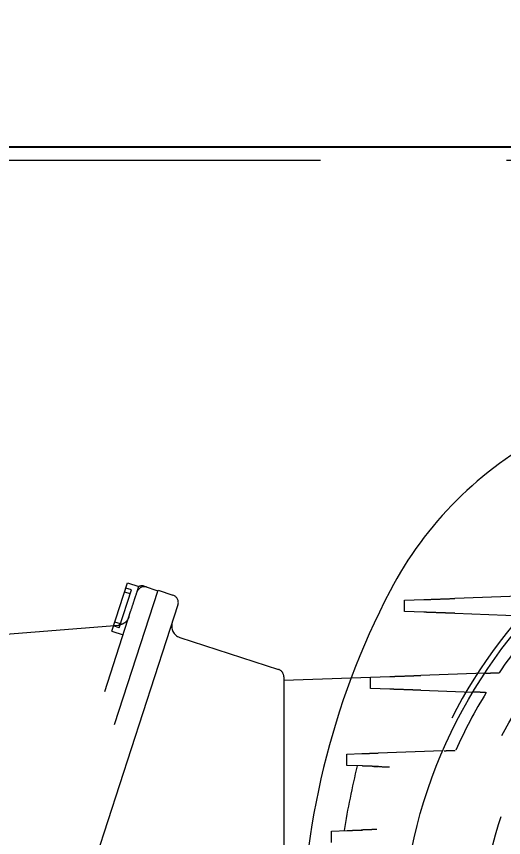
# Model space of a CAD drawing. Header units: millimetres. Extents: x 1293 to 41893, y 1011 to 26911.
# Drawn here: x 16592.9 to 16676, y 6790.5 to 6930.7 of the extents above; entities that cross this region are included whole.
import ezdxf

# ---------------------------------------------------------------- set-up
doc = ezdxf.new("R2010")
doc.units = ezdxf.units.MM
doc.header["$LTSCALE"] = 50
doc.linetypes.add('HIDDEN', pattern=[1.905, 1.27, -0.635])
doc.layers.add('CAPA_1', color=7, linetype='Continuous')
doc.styles.add('SLDTEXTSTYLE0', font='TXT', dxfattribs={"width": 0.75})
doc.dimstyles.new('SLDDIMSTYLE0', dxfattribs={"dimtxt": 100, "dimasz": 100, "dimexe": 0, "dimexo": 0.0625, "dimgap": 25, "dimtad": 2, "dimdec": 0, "dimlfac": 1.5, "dimrnd": 1e-09, "dimzin": 12, "dimdsep": 46, "dimtxsty": 'SLDTEXTSTYLE0', "dimsah": 1, "dimcen": 0.09, "dimadec": 0, "dimazin": 3, "dimtfac": 1, "dimtdec": 0, "dimtofl": 0, "dimtmove": 0, "dimatfit": 3, "dimfxl": 1, "dimfrac": 2, "dimtolj": 1, "dimtzin": 12, "dimarcsym": 0})

# ---------------------------------------------------------------- blocks, each defined once
blk = doc.blocks.new('_D_5')
at = {"layer": 'CAPA_1', "transparency": 16777216}
for p, q in [((11574.4, 7831.18), (17588.06, 7831.18)), ((17538.06, 7831.18), (17538.06, 4708.49)), ((16485.16, 4708.49), (17588.06, 4708.49))]:
    blk.add_line(p, q, dxfattribs=at)
for points in [[(17538.06, 7831.18), (17522.68, 7731.18), (17553.45, 7731.18)], [(17538.06, 4708.49), (17553.45, 4808.49), (17522.68, 4808.49)]]:
    blk.add_solid(points, dxfattribs=at)
at = {"layer": 'CAPA_1', "transparency": 16777216, "insert": (17409.15, 6122.06), "char_height": 100, "attachment_point": 1, "rotation": 90, "style": 'SLDTEXTSTYLE0'}
blk.add_mtext('4684', dxfattribs=at)
blk = doc.blocks.new('_D_14')
at = {"layer": 'CAPA_1', "transparency": 16777216}
for p, q in [((14179.91, 6343.65), (14179.91, 7568.73)), ((16745.16, 6492), (16745.16, 7568.73)), ((14179.91, 7518.73), (16745.16, 7518.73))]:
    blk.add_line(p, q, dxfattribs=at)
for points in [[(14179.91, 7518.73), (14279.91, 7503.34), (14279.91, 7534.11)], [(16745.16, 7518.73), (16645.16, 7534.11), (16645.16, 7503.34)]]:
    blk.add_solid(points, dxfattribs=at)
at = {"layer": 'CAPA_1', "transparency": 16777216, "insert": (15314.76, 7647.63), "char_height": 100, "attachment_point": 1, "style": 'SLDTEXTSTYLE0'}
blk.add_mtext('3848', dxfattribs=at)
blk = doc.blocks.new('_D_15')
at = {"layer": 'CAPA_1', "transparency": 16777216}
for p, q in [((6530.12, 8742.38), (6530.12, 9415.65)), ((16745.16, 6492), (16745.16, 9415.65)), ((6530.12, 9365.65), (16745.16, 9365.65))]:
    blk.add_line(p, q, dxfattribs=at)
for points in [[(6530.12, 9365.65), (6630.12, 9350.26), (6630.12, 9381.03)], [(16745.16, 9365.65), (16645.16, 9381.03), (16645.16, 9350.26)]]:
    blk.add_solid(points, dxfattribs=at)
at = {"layer": 'CAPA_1', "transparency": 16777216, "insert": (11452.92, 9494.55), "char_height": 100, "attachment_point": 1, "style": 'SLDTEXTSTYLE0'}
blk.add_mtext('15323', dxfattribs=at)

msp = doc.modelspace()

# ---------------------------------------------------------------- linework, layer by layer
at = {"color": 7, "linetype": 'Continuous', "lineweight": 25}
msp.add_line((16580.7778891, 6908.4014528), (16911.8285557, 6908.4014528), dxfattribs=at)
at = {"color": 1, "linetype": 'HIDDEN', "lineweight": 18}
for p, q in [((16581.2439603, 6906.1241195), (16909.0798179, 6906.1241195)), ((16609.1638616, 6825.72211), (16611.8420088, 6833.9645998)), ((16611.8420088, 6833.9645998), (16613.7441219, 6833.3465658)), ((16613.7441219, 6833.3465658), (16613.7438541, 6833.3457418)), ((16614.6865989, 6833.3908239), (16617.0173159, 6832.633528)), ((16580.1618891, 6719.2041875), (16617.0379171, 6832.6969317)), ((16610.4041939, 6826.3033924), (16612.5037895, 6832.7652833)), ((16612.2852815, 6832.0927848), (16611.334225, 6832.4018018)), ((16612.5037895, 6832.7652833), (16611.552733, 6833.0743003)), ((16617.0379171, 6832.6969317), (16619.5740678, 6831.8728864)), ((16659.1087367, 6831.0004749), (16662.3986463, 6831.1153611)), ((16659.1087367, 6829.0690974), (16659.1087367, 6831.0004749)), ((16678.6645962, 6831.6833806), (16667.680076, 6831.2997927)), ((16578.4952224, 6724.8616082), (16612.4050482, 6829.2253209)), ((16620.4301205, 6830.1927884), (16584.3781378, 6719.2361948)), ((16662.3986463, 6828.9542112), (16659.1087367, 6829.0690974)), ((16667.680076, 6828.7697796), (16680.2542994, 6828.3306781)), ((16587.2170839, 6824.8784218), (16610.3155159, 6826.7706496)), ((16610.4041939, 6826.3033924), (16609.4531374, 6826.6124094)), ((16610.6227019, 6826.9758909), (16609.6716454, 6827.2849079)), ((16609.1638616, 6825.72211), (16611.0659746, 6825.104076)), ((16620.738857, 6824.6708457), (16637.5739117, 6819.2008048)), ((16638.4952224, 6817.3507299), (16656.5732291, 6817.9820278)), ((16672.7674044, 6818.5475408), (16661.8546588, 6818.1664594)), ((16675.0919329, 6818.6287152), (16675.2327576, 6818.6336329)), ((16653.2833195, 6815.935764), (16653.2833195, 6817.8671416)), ((16656.5732291, 6815.8208779), (16653.2833195, 6815.935764)), ((16661.8546588, 6815.6364463), (16670.7469855, 6815.3259194)), ((16672.9615087, 6815.2485865), (16673.0369297, 6815.2459528)), ((16638.4952224, 6807.4181072), (16638.4952224, 6807.3568216)), ((16638.4952224, 6807.3568216), (16638.4952224, 6724.2347861)), ((16665.6164885, 6805.3055275), (16654.6028027, 6804.9209211)), ((16649.2445922, 6804.7338083), (16651.7915007, 6804.8227483)), ((16649.2445922, 6802.8024307), (16649.2445922, 6804.7338083)), ((16651.8563355, 6802.7112266), (16649.2445922, 6802.8024307)), ((16646.61919, 6791.6004749), (16649.2830921, 6791.6935004)), ((16646.61919, 6789.6690974), (16646.61919, 6791.6004749)), ((16651.8492837, 6791.7831138), (16651.7069783, 6791.7781444))]:
    msp.add_line(p, q, dxfattribs=at)
for radius in [86.6666667, 78.6905989, 73.3333333]:
    msp.add_circle((16745.1618891, 6770.9014528), radius, dxfattribs=at)
for centre, radius, start, end in [((16712.7726407, 6803.2907012), 63.3333333, 117.561700584, 152.438299416), ((16745.1618891, 6770.9014528), 87.6666667, 284.612553005, 246.148151583), ((16614.7031802, 6831.9834866), 1.3333333, 72, 162), ((16774.8285557, 6770.9014528), 133.3333333, 152.438299416, 207.561696216), ((16619.1620451, 6830.6048111), 1.3333333, 342, 72), ((16745.1618891, 6770.9014528), 84.6666667, 137.373153803, 145.683362561), ((16621.356891, 6826.5729587), 2, 162, 252), ((16637.1618891, 6817.9327294), 1.3333333, 360, 72), ((16745.1618891, 6770.9014528), 84.6666667, 148.415603309, 155.967026943), ((16780.4952224, 6770.9014528), 133.3333333, 166.184712217, 171.036148288)]:
    msp.add_arc(centre, radius, start, end, dxfattribs=at)
for points in [[(16612.4050482, 6829.2253209), (16612.5805165, 6829.7653566), (16612.931453, 6830.8454281), (16613.374077, 6832.2076848), (16613.6837367, 6833.1607194), (16613.7239935, 6833.284617), (16613.7441219, 6833.3465658)], [(16614.6865989, 6833.3908239), (16614.52742, 6833.4264328), (16614.2090621, 6833.4976505), (16613.8989235, 6833.396378), (16613.7438541, 6833.3457418)], [(16612.0543356, 6828.1459383), (16611.977936, 6827.9647096), (16611.8251368, 6827.6022523), (16611.4087522, 6827.1753032), (16610.8973754, 6826.8684558), (16610.5094691, 6826.8032517), (16610.3155159, 6826.7706496)]]:
    msp.add_open_spline(points, degree=3, dxfattribs=at)
for points, knots in [([(16662.3986463, 6831.1153611), (16662.4952314, 6831.1187339), (16662.6944838, 6831.125692), (16663.4470241, 6831.1519713), (16664.5702888, 6831.1911965), (16666.0301434, 6831.2421758), (16667.1420114, 6831.2810031), (16667.680076, 6831.2997927)], [0, 0, 0, 0, 0.1784612352, 0.368160733, 0.5628331568, 0.7884425028, 1, 1, 1, 1]), ([(16667.680076, 6828.7697796), (16667.226388, 6828.7856227), (16666.2905347, 6828.8183035), (16664.9528989, 6828.8650147), (16663.7280367, 6828.9077879), (16662.7726603, 6828.9411503), (16662.5206064, 6828.9499523), (16662.3986463, 6828.9542112)], [0, 0, 0, 0, 0.1785607693, 0.3683295918, 0.5630137686, 0.7885577054, 1, 1, 1, 1]), ([(16638.4952224, 6817.9327294), (16638.4952224, 6817.8894242), (16638.4952224, 6817.7997975), (16638.4952224, 6817.0547936), (16638.4952224, 6815.8291534), (16638.4952224, 6814.1076033), (16638.4952224, 6812.0177292), (16638.4952224, 6809.7331691), (16638.4952224, 6808.174154), (16638.4952224, 6807.4181072)], [0, 0, 0, 0, 0.1277792943, 0.2644580864, 0.4080119796, 0.5553887487, 0.7096454785, 0.8591921194, 1, 1, 1, 1]), ([(16656.5732291, 6817.9820278), (16656.6698142, 6817.9854006), (16656.8690666, 6817.9923586), (16657.6216069, 6818.0186379), (16658.7448716, 6818.0578632), (16660.2047261, 6818.1088424), (16661.3165941, 6818.1476697), (16661.8546588, 6818.1664594)], [0, 0, 0, 0, 0.1784612352, 0.368160733, 0.5628331568, 0.7884425028, 1, 1, 1, 1]), ([(16672.9066213, 6818.5524024), (16673.313115, 6818.5665975), (16674.0389965, 6818.5919458), (16674.7702023, 6818.6174801), (16675.0919329, 6818.6287152)], [0, 0, 0, 0, 0.5599999617, 1, 1, 1, 1]), ([(16661.8546588, 6815.6364463), (16661.4009708, 6815.6522894), (16660.4651174, 6815.6849701), (16659.1274817, 6815.7316814), (16657.9026195, 6815.7744545), (16656.9472431, 6815.807817), (16656.6951891, 6815.8166189), (16656.5732291, 6815.8208779)], [0, 0, 0, 0, 0.1785607693, 0.3683295918, 0.5630137686, 0.7885577054, 1, 1, 1, 1]), ([(16672.9064294, 6815.2505099), (16672.526721, 6815.2637697), (16671.8486702, 6815.2874477), (16671.1736149, 6815.3110212), (16670.8765905, 6815.3213935)], [0, 0, 0, 0, 0.5599999973, 1, 1, 1, 1]), ([(16665.8713654, 6805.314428), (16666.1948123, 6805.325723), (16666.8062174, 6805.3470737), (16667.4196499, 6805.3684953), (16667.708563, 6805.3785843)], [0, 0, 0, 0, 0.5290221754, 1, 1, 1, 1]), ([(16651.7915007, 6804.8227483), (16651.8786985, 6804.8257933), (16652.0533458, 6804.8318921), (16652.6733046, 6804.8535415), (16653.5122388, 6804.8828378), (16654.2387921, 6804.9082096), (16654.6028027, 6804.9209211)], [0, 0, 0, 0, 0.2494895392, 0.4996985633, 0.7493438968, 1, 1, 1, 1]), ([(16654.6499426, 6802.6136717), (16654.2906291, 6802.6262192), (16653.5708749, 6802.6513536), (16652.7386241, 6802.6804164), (16652.1192142, 6802.7020467), (16651.9440551, 6802.7081634), (16651.8563355, 6802.7112266)], [0, 0, 0, 0, 0.24941186107, 0.49960622432, 0.74940298471, 1, 1, 1, 1]), ([(16653.8695914, 6802.6409222), (16653.9459377, 6802.6382561), (16654.0685923, 6802.6339729), (16654.4019307, 6802.6223325), (16654.5277827, 6802.6179376)], [0, 0, 0, 0, 0.6224495985, 1, 1, 1, 1]), ([(16654.6499426, 6802.6136717), (16655.0050443, 6802.6012713), (16655.6391544, 6802.5791277), (16656.2734747, 6802.5569767), (16656.5525756, 6802.5472303)], [0, 0, 0, 0, 0.5599999798, 1, 1, 1, 1]), ([(16649.2830921, 6791.6935004), (16649.3670342, 6791.6964318), (16649.5351723, 6791.7023033), (16650.1293583, 6791.7230527), (16650.9311355, 6791.7510514), (16651.6244328, 6791.7752619), (16651.971944, 6791.7873972)], [0, 0, 0, 0, 0.2494442316, 0.4996430576, 0.7491989982, 1, 1, 1, 1]), ([(16654.3754575, 6791.8713298), (16653.9267355, 6791.85566), (16653.1254464, 6791.8276784), (16652.324403, 6791.7997054), (16651.971944, 6791.7873972)], [0, 0, 0, 0, 0.560000015, 1, 1, 1, 1])]:
    msp.add_open_spline(points, degree=3, knots=knots, dxfattribs=at)

# ---------------------------------------------------------------- dimensions: what is measured, and where the dimension line sits
at = {"layer": 'CAPA_1'}
for base, p1, picture, middle in [((16745.1618891, 9365.6463094), (6530.1246702, 8678.8772747), '_D_15', (11637.6432797, 9365.6463094)), ((16745.1618891, 7518.725443), (14179.9148163, 6280.1529069), '_D_14', (15462.5383527, 7518.725443))]:
    dim = msp.add_linear_dim(base=base, p1=p1, p2=(16745.1618891, 6428.5014528), dimstyle='SLDDIMSTYLE0', dxfattribs=at)
    dim.commit()
    dim.dimension.update_dxf_attribs({"geometry": picture, "text_midpoint": middle, "dimtype": 160})
dim = msp.add_linear_dim(base=(17538.0605071, 4708.4929069), p1=(11510.8968592, 7831.1769069), p2=(16421.6646746, 4708.4929069), angle=90, dimstyle='SLDDIMSTYLE0', dxfattribs=at)
dim.commit()
dim.dimension.update_dxf_attribs({"geometry": '_D_5', "text_midpoint": (17538.0605071, 6269.8349069), "dimtype": 160})

doc.saveas('drawing.dxf')
